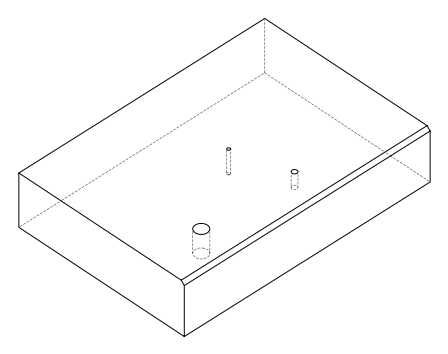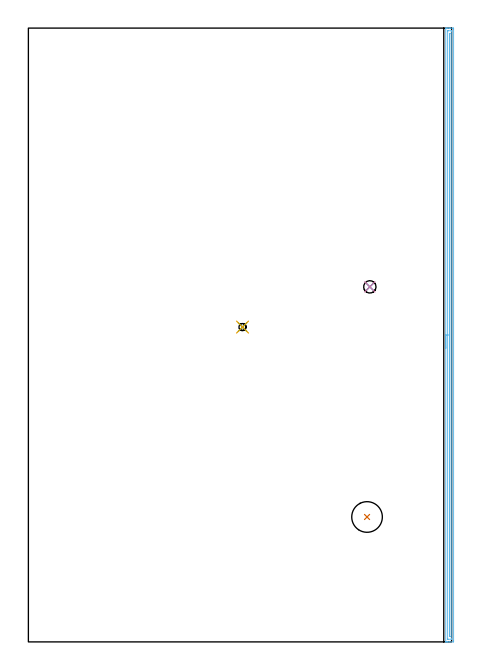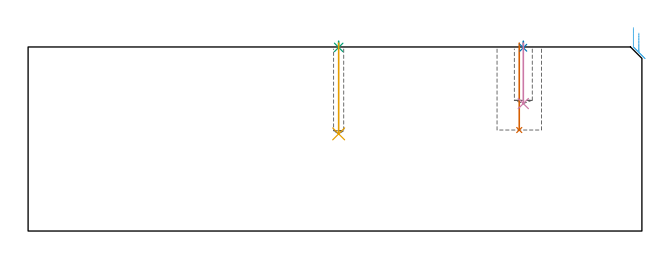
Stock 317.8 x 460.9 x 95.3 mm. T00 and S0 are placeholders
(PLAN: 6 operations, 4 tool changes, 11.8 min)
(1 INDEXABLE_INSERT_DRILL_BLIND_HOLE_FROM_SOLID | STEP1POCKET | UGT0302_002 | 0.18 min | 17839 mm3)
(2 SPOT_DRILL | STEP1POCKET_1 | NXT0321_9005460120000 | 0.03 min | 2 mm3)
(3 SPOT_DRILL_1 | STEP1POCKET_2 | NXT0321_9005460120000 | 0.03 min | 5 mm3)
(4 DRILL_BLIND_HOLE_INTO_CENTER | STEP1POCKET_1 | NXT0301_064 | 0.13 min | 1951 mm3)
(5 DRILL_BLIND_HOLE_INTO_CENTER_1 | STEP1POCKET_2 | UGT0301_177 | 0.19 min | 903 mm3)
(6 AREA_MILL | FG_CHAMFER_SURFACE | UGT0205_001 | 11.21 min | 8022 mm3)
(TOOL UGT0302_002 | Indexable Insert Drill 23mm | D23 PA180 FL50 Z2)
(TOOL NXT0321_9005460120000 | NC Spot Drill, 142deg, 12mm, Carbide, Uncoated | D12 PA142 FL30 Z2)
(TOOL NXT0301_064 | Carbide Drill 9.3mm [860.1-0930-028A1-MM 2214] | D9.3 PA140 FL47 Z2)
(TOOL UGT0301_177 | Twist Drill 5.3 mm | D5.3 PA118 FL50 Z2)
(TOOL UGT0205_001 | Chamfer Mill 20 x 3 x 45 deg. | D20 FL50 Z2)
(OP 1 INDEXABLE_INSERT_DRILL_BLIND_HOLE_FROM_SOLID)
G17 G21 G94 G90
T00 M6
G54
G17 G0 G90 X254.3 Y93.8 S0 M3
G43 Z105.3 H0
G94 G81 G98 Z52.3 F250. R97.3
G80
M5
M2
(OP 2 SPOT_DRILL)
G17 G21 G94 G90
T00 M6
G54
G17 G0 G90 X256.4 Y266.6 S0 M3
G43 Z105.3 H0
G94 G81 G98 Z94.9 F250. R98.3
G80
M5
M2
(OP 3 SPOT_DRILL_1)
G17 G21 G94 G90
T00 M6
G54
G17 G0 G90 X160.8 Y236.4 S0 M3
G43 Z105.3 H0
G94 G81 G98 Z95.072 F250. R98.3
G80
M5
M2
(OP 4 DRILL_BLIND_HOLE_INTO_CENTER)
G17 G21 G94 G90
T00 M6
G54
G17 G0 G90 X256.4 Y266.6 S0 M3
G43 Z105.3 H1
G94 G81 G98 Z66. F250. R97.3
G80
M5
M2
(OP 5 DRILL_BLIND_HOLE_INTO_CENTER_1)
G17 G21 G94 G90
T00 M6
G54
G17 G0 G90 X160.8 Y236.4 S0 M3
G43 Z105.3 H0
G94 G81 G98 Z50.3 F250. R97.3
G80
M5
M2
(OP 6 AREA_MILL)
G17 G21 G94 G90
T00 M6
G54
G17 G0 G90 X313.4 Y220.45 S1061 M3
G43 Z105.3 H0
G94 G1 Y220.488 Z104.428 F250.
Y220.602 Z103.563
Y220.791 Z102.712
Y221.053 Z101.88
Y221.387 Z101.074
Y221.79 Z100.3
Y222.258 Z99.564
Y222.79 Z98.872
Y223.379 Z98.229
Y224.022 Z97.639
Y224.714 Z97.108
Y225.45 Z96.64
Y226.224 Z96.237
Y227.03 Z95.903
Y227.862 Z95.641
Y228.714 Z95.452
Y229.578 Z95.338
Y230.45 Z95.3
Y460.717
X313.403 Y460.89 Z95.288
X313.534 Y460.898 Z95.158
X313.672 Y460.9 Z95.028
X313.888 Z94.811
X314.604 Z94.09
X315.835 Z92.862
X316.35 Z92.344
X316.965 Z91.73
X318.711 Z89.985
X318.969 Y460.897 Z89.728
X319.293 Y460.89 Z89.404
X319.298 Y460.607 Z89.4
X319.3 Y460.27
Y459.93
Y0.631
X319.298 Y0.293 Z89.401
X319.293 Y0.01 Z89.404
X318.969 Y0. Z89.728
X316.35 Z92.344
X314.962 Z93.734
X314.604 Z94.09
X313.672 Z95.028
X313.536 Z95.157
X313.506 Z95.186
X313.403 Y0.01 Z95.288
X313.4 Y0.183 Z95.3
Y230.45
X314.814 Z93.886
X314.815 Y458.265 Z93.885
X314.817 Y458.481 Z93.883
X314.821 Y458.82 Z93.879
X314.829 Y458.89 Z93.871
X314.932 Y458.895 Z93.768
X315.069 Y458.899 Z93.631
X317.688 Z91.012
X317.841 Y458.893 Z90.859
X317.87 Y458.891 Z90.83
X317.879 Y458.838 Z90.821
X317.883 Y458.699 Z90.817
X317.885 Y458.481 Z90.815
Y2.635
X317.883 Y2.419 Z90.817
X317.879 Y2.08 Z90.821
X317.871 Y2.01 Z90.829
X317.768 Y2.005 Z90.932
X317.631 Y2.001 Z91.069
X315.012 Z93.688
X314.86 Y2.007 Z93.84
X314.83 Y2.009 Z93.87
X314.821 Y2.062 Z93.879
X314.817 Y2.201 Z93.883
X314.815 Y2.419 Z93.885
X314.814 Y230.45 Z93.886
X316.228 Z92.472
X316.229 Y456.693 Z92.471
X316.23 Y456.816 Z92.47
X316.232 Y456.858 Z92.468
X316.235 Y456.884 Z92.465
X316.25 Y456.89 Z92.45
X316.35 Y456.894 Z92.35
X316.417 Y456.893 Z92.283
X316.464 Y456.89 Z92.236
X316.467 Y456.817 Z92.233
X316.47 Y456.693 Z92.23
X316.471 Y456.568 Z92.229
Y4.207
X316.47 Y4.085 Z92.23
X316.468 Y4.042 Z92.232
X316.465 Y4.016 Z92.235
X316.45 Y4.01 Z92.25
X316.35 Y4.006 Z92.35
X316.283 Y4.007 Z92.417
X316.236 Y4.01 Z92.464
X316.233 Y4.083 Z92.467
X316.23 Y4.207 Z92.47
X316.229 Y4.332 Z92.471
X316.228 Y230.45 Z92.472
Y231.322 Z92.51
Y232.186 Z92.623
Y233.038 Z92.812
Y233.87 Z93.075
Y234.676 Z93.408
Y235.45 Z93.811
Y236.186 Z94.28
Y236.878 Z94.811
Y237.521 Z95.4
Y238.11 Z96.044
Y238.642 Z96.736
Y239.11 Z97.472
Y239.513 Z98.245
Y239.847 Z99.051
Y240.109 Z99.883
Y240.298 Z100.735
Y240.412 Z101.6
Y240.45 Z102.472
G0 Z105.3
M5
M2
